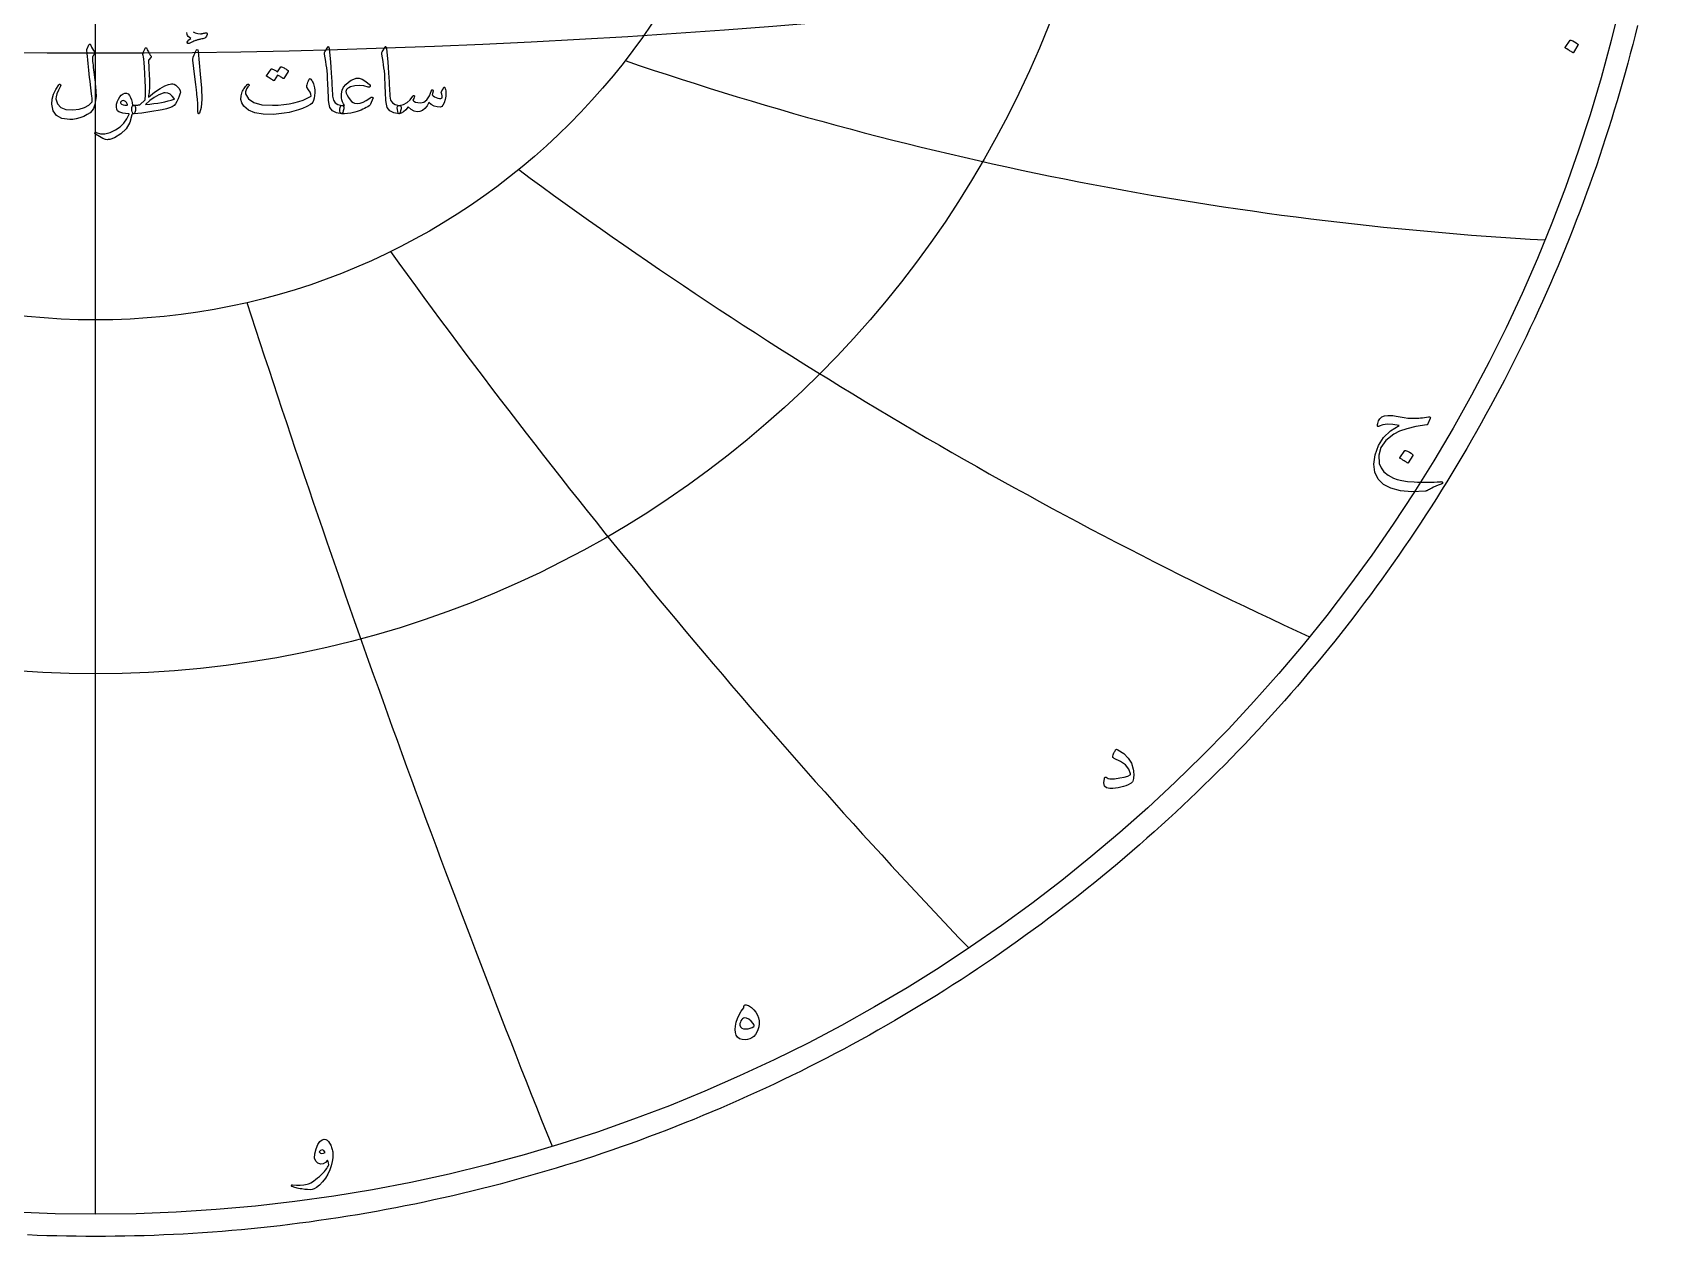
# Model space of a CAD drawing. Header units: millimetres. Extents: x -62 to 62, y -62 to 63.
# Drawn here: x -2.4 to 60.8, y -61.6 to -14.9 of the extents above; entities that cross this region are included whole.
import ezdxf

# ---------------------------------------------------------------- set-up
doc = ezdxf.new("R2010")
doc.units = ezdxf.units.MM
for name, color, linetype in [('CUT_OUTER', 1, 'Continuous'), ('ENGRAVE', 7, 'Continuous'), ('ENGRAVE_FINE', 8, 'Continuous'), ('TEXT', 5, 'Continuous')]:
    doc.layers.add(name, color=color, linetype=linetype)

msp = doc.modelspace()

# ---------------------------------------------------------------- linework, layer by layer
at = {"layer": 'CUT_OUTER'}
msp.add_lwpolyline([(59.8568, -14.6036), (59.7661, -14.9706), (59.6731, -15.3371), (59.5778, -15.7029), (59.4804, -16.0682), (59.3807, -16.4328), (59.2787, -16.7969), (59.1745, -17.1603), (59.0681, -17.5231), (58.9595, -17.8852), (58.8486, -18.2466), (58.7356, -18.6073), (58.6203, -18.9674), (58.5028, -19.3267), (58.3831, -19.6853), (58.2612, -20.0432), (58.1372, -20.4003), (58.0109, -20.7566), (57.8824, -21.1122), (57.7518, -21.4669), (57.619, -21.8209), (57.484, -22.174), (57.3469, -22.5263), (57.2076, -22.8778), (57.0661, -23.2284), (56.9225, -23.5781), (56.7768, -23.9269), (56.6289, -24.2748), (56.4789, -24.6218), (56.3267, -24.9679), (56.1725, -25.3131), (56.0161, -25.6573), (55.8576, -26.0005), (55.697, -26.3427), (55.5344, -26.684), (55.3696, -27.0242), (55.2027, -27.3635), (55.0338, -27.7017), (54.8628, -28.0388), (54.6897, -28.3749), (54.5146, -28.71), (54.3374, -29.0439), (54.1581, -29.3768), (53.9769, -29.7085), (53.7936, -30.0392), (53.6082, -30.3687), (53.4209, -30.6971), (53.2315, -31.0243), (53.0402, -31.3503), (52.8468, -31.6752), (52.6515, -31.9988), (52.4541, -32.3213), (52.2548, -32.6425), (52.0535, -32.9625), (51.8503, -33.2813), (51.6451, -33.5988), (51.438, -33.9151), (51.2289, -34.2301), (51.0179, -34.5438), (50.805, -34.8562), (50.5902, -35.1672), (50.3734, -35.477), (50.1548, -35.7854), (49.9343, -36.0925), (49.7119, -36.3982), (49.4876, -36.7025), (49.2615, -37.0055), (49.0335, -37.307), (48.8037, -37.6072), (48.572, -37.906), (48.3385, -38.2033), (48.1032, -38.4992), (47.866, -38.7936), (47.6271, -39.0866), (47.3864, -39.3781), (47.1439, -39.6681), (46.8996, -39.9566), (46.6535, -40.2436), (46.4057, -40.5291), (46.1562, -40.8131), (45.9049, -41.0955), (45.6519, -41.3764), (45.3971, -41.6558), (45.1407, -41.9335), (44.8825, -42.2097), (44.6227, -42.4843), (44.3612, -42.7573), (44.098, -43.0287), (43.8331, -43.2985), (43.5666, -43.5666), (43.2985, -43.8331), (43.0287, -44.098), (42.7573, -44.3612), (42.4843, -44.6227), (42.2097, -44.8825), (41.9335, -45.1407), (41.6558, -45.3971), (41.3764, -45.6519), (41.0955, -45.9049), (40.8131, -46.1562), (40.5291, -46.4057), (40.2436, -46.6535), (39.9566, -46.8996), (39.6681, -47.1439), (39.3781, -47.3864), (39.0866, -47.6271), (38.7936, -47.866), (38.4992, -48.1032), (38.2033, -48.3385), (37.906, -48.572), (37.6072, -48.8037), (37.307, -49.0335), (37.0055, -49.2615), (36.7025, -49.4876), (36.3982, -49.7119), (36.0925, -49.9343), (35.7854, -50.1548), (35.477, -50.3734), (35.1672, -50.5902), (34.8562, -50.805), (34.5438, -51.0179), (34.2301, -51.2289), (33.9151, -51.438), (33.5988, -51.6451), (33.2813, -51.8503), (32.9625, -52.0535), (32.6425, -52.2548), (32.3213, -52.4541), (31.9988, -52.6515), (31.6752, -52.8468), (31.3503, -53.0402), (31.0243, -53.2315), (30.6971, -53.4209), (30.3687, -53.6082), (30.0392, -53.7936), (29.7085, -53.9769), (29.3768, -54.1581), (29.0439, -54.3374), (28.71, -54.5146), (28.3749, -54.6897), (28.0388, -54.8628), (27.7017, -55.0338), (27.3635, -55.2027), (27.0242, -55.3696), (26.684, -55.5344), (26.3427, -55.697), (26.0005, -55.8576), (25.6573, -56.0161), (25.3131, -56.1725), (24.9679, -56.3267), (24.6218, -56.4789), (24.2748, -56.6289), (23.9269, -56.7768), (23.5781, -56.9225), (23.2284, -57.0661), (22.8778, -57.2076), (22.5263, -57.3469), (22.174, -57.484), (21.8209, -57.619), (21.4669, -57.7518), (21.1122, -57.8824), (20.7566, -58.0109), (20.4003, -58.1372), (20.0432, -58.2612), (19.6853, -58.3831), (19.3267, -58.5028), (18.9674, -58.6203), (18.6073, -58.7356), (18.2466, -58.8486), (17.8852, -58.9595), (17.5231, -59.0681), (17.1603, -59.1745), (16.7969, -59.2787), (16.4328, -59.3807), (16.0682, -59.4804), (15.7029, -59.5778), (15.3371, -59.6731), (14.9706, -59.7661), (14.6036, -59.8568), (14.2361, -59.9453), (13.868, -60.0315), (13.4994, -60.1154), (13.1303, -60.1971), (12.7606, -60.2766), (12.3906, -60.3537), (12.02, -60.4286), (11.649, -60.5012), (11.2775, -60.5716), (10.9057, -60.6396), (10.5334, -60.7054), (10.1607, -60.7689), (9.7876, -60.8301), (9.4142, -60.889), (9.0404, -60.9456), (8.6663, -61), (8.2919, -61.052), (7.9171, -61.1017), (7.542, -61.1491), (7.1667, -61.1943), (6.7911, -61.2371), (6.4152, -61.2776), (6.0391, -61.3158), (5.6627, -61.3517), (5.2862, -61.3853), (4.9094, -61.4166), (4.5325, -61.4456), (4.1554, -61.4722), (3.7781, -61.4966), (3.4007, -61.5186), (3.0232, -61.5383), (2.6455, -61.5557), (2.2678, -61.5708), (1.89, -61.5835), (1.512, -61.5939), (1.1341, -61.6021), (0.7561, -61.6079), (0.378, -61.6113), (0, -61.6125), (-0.378, -61.6113), (-0.7561, -61.6079), (-1.1341, -61.6021), (-1.512, -61.5939), (-1.89, -61.5835), (-2.2678, -61.5708), (-2.6455, -61.5557)], dxfattribs=at)
at = {"layer": 'ENGRAVE'}
for points in [[(0, -60.75), (0, 60.75)], [(0, -60.75), (0, -26.0306)]]:
    msp.add_lwpolyline(points, dxfattribs=at)
for radius in [60.75, 39.7663, 26.0306]:
    msp.add_circle((0, 0), radius, dxfattribs=at)
for centre, radius, start, end in [((63.7105, 110.3497), 133.482, 251.139229, 266.799774), ((119.9699, 119.9699), 174.2611, 233.545401, 245.290809), ((220.1844, 127.1235), 257.3382, 215.791991, 223.622263), ((490.881, 131.5312), 509.7509, 197.925392, 201.840528)]:
    msp.add_arc(centre, radius, start, end, dxfattribs=at)
at = {"layer": 'ENGRAVE_FINE'}
msp.add_arc((0, 317.2545), 332.9189, 259.637891, 280.362109, dxfattribs=at)
at = {"layer": 'TEXT'}
msp.add_lwpolyline([(3.7885, -14.8515), (3.8694, -14.8877), (3.9646, -14.9108), (4.0742, -14.9209), (4.0837, -14.9206), (4.0944, -14.9195), (4.1062, -14.9179), (4.1191, -14.9155), (4.1331, -14.9127), (4.1483, -14.9097), (4.1645, -14.9064), (4.182, -14.9029), (4.2008, -14.8994), (4.2179, -14.8962), (4.2331, -14.8932), (4.2466, -14.8904), (4.2585, -14.888), (4.2691, -14.8863), (4.2783, -14.8853), (4.2861, -14.885), (4.301, -14.8865), (4.3131, -14.8913), (4.3225, -14.8991), (4.3293, -14.9101), (4.3335, -14.9207), (4.3355, -14.9308), (4.3353, -14.9404), (4.3328, -14.9496), (4.298, -15.0148), (4.2655, -15.0628), (4.2352, -15.0938), (4.2071, -15.1077), (4.2071, -15.1077), (4.1603, -15.1165), (4.1168, -15.1248), (4.0768, -15.1326), (4.04, -15.14), (4.0069, -15.1472), (3.9776, -15.1544), (3.9521, -15.1616), (3.9305, -15.1688), (3.9085, -15.177), (3.882, -15.1872), (3.851, -15.1994), (3.8155, -15.2137), (3.7755, -15.2302), (3.7311, -15.2492), (3.6821, -15.2706), (3.6287, -15.2945), (3.6069, -15.3017), (3.5883, -15.3017), (3.5728, -15.2945), (3.5604, -15.2802), (3.553, -15.2449), (3.5739, -15.2038), (3.6231, -15.1569), (3.7005, -15.1041), (3.6412, -15.0704), (3.5963, -15.0341), (3.5658, -14.995), (3.5496, -14.9532), (3.5465, -14.8744)], dxfattribs=at)
for points in [[(57.2426, -15.1741), (57.2474, -15.1693), (57.2541, -15.1664), (57.2627, -15.1655), (57.2733, -15.1664), (57.3478, -15.1966), (57.4179, -15.2335), (57.4838, -15.2771), (57.5454, -15.3274), (57.5513, -15.335), (57.554, -15.3427), (57.5533, -15.3504), (57.5492, -15.358), (57.3691, -15.6493), (57.3624, -15.6562), (57.3537, -15.6579), (57.3432, -15.6543), (57.3307, -15.6454), (57.32, -15.6378), (57.303, -15.6263), (57.2797, -15.611), (57.2503, -15.5918), (57.2141, -15.5688), (57.1707, -15.542), (57.1202, -15.5113), (57.0625, -15.4768), (57.0548, -15.4711), (57.051, -15.4653), (57.051, -15.4596), (57.0548, -15.4538)], [(-0.2623, -15.352), (-0.256, -15.341), (-0.2479, -15.3332), (-0.238, -15.3284), (-0.2263, -15.3269), (-0.2147, -15.3289), (-0.2048, -15.335), (-0.1967, -15.3451), (-0.1904, -15.3592), (-0.157, -15.4416), (-0.1213, -15.5128), (-0.0833, -15.5728), (-0.0431, -15.6215), (-0.0312, -15.639), (-0.0278, -15.6592), (-0.033, -15.6821), (-0.0467, -15.7077), (-0.0555, -15.7201), (-0.0638, -15.732), (-0.0716, -15.7434), (-0.079, -15.7544), (-0.086, -15.7647), (-0.0925, -15.7742), (-0.0986, -15.7827), (-0.1042, -15.7903), (-0.1136, -15.8043), (-0.1204, -15.8209), (-0.1244, -15.8402), (-0.1257, -15.8622), (-0.1215, -15.9243), (-0.1159, -15.992), (-0.1089, -16.0653), (-0.1006, -16.1442), (-0.0912, -16.2288), (-0.0808, -16.3189), (-0.0696, -16.4147), (-0.0575, -16.5161), (-0.0439, -16.6172), (-0.0319, -16.7123), (-0.0214, -16.8014), (-0.0126, -16.8843), (-0.0051, -16.9615), (0.0013, -17.033), (0.0066, -17.0989), (0.0108, -17.1592), (0.0155, -17.3377), (0.0009, -17.5068), (-0.033, -17.6664), (-0.0862, -17.8166), (-0.1381, -17.9049), (-0.2183, -17.9864), (-0.3267, -18.0612), (-0.4635, -18.1292), (-0.6117, -18.1856), (-0.7509, -18.2253), (-0.8811, -18.2484), (-1.0024, -18.255), (-1.306, -18.2132), (-1.5233, -18.0987), (-1.6545, -17.9114), (-1.6994, -17.6514), (-1.6836, -17.4576), (-1.6329, -17.2679), (-1.5471, -17.0822), (-1.4263, -16.9005), (-1.4171, -16.8899), (-1.4075, -16.8834), (-1.3974, -16.881), (-1.3868, -16.8825), (-1.3756, -16.8868), (-1.367, -16.8924), (-1.3612, -16.8994), (-1.3581, -16.9077), (-1.3558, -16.92), (-1.3563, -16.9319), (-1.3594, -16.9434), (-1.3652, -16.9544), (-1.4477, -17.1149), (-1.5045, -17.2517), (-1.5357, -17.3646), (-1.5413, -17.4538), (-1.4813, -17.6458), (-1.3518, -17.7798), (-1.1526, -17.8559), (-0.8838, -17.8741), (-0.6415, -17.8479), (-0.4356, -17.787), (-0.2661, -17.6916), (-0.1329, -17.5616), (-0.1357, -17.4988), (-0.1406, -17.4255), (-0.1474, -17.3416), (-0.1563, -17.2472), (-0.1674, -17.142), (-0.181, -17.0258), (-0.197, -16.8986), (-0.2156, -16.7604), (-0.2331, -16.6178), (-0.2497, -16.4774), (-0.2654, -16.3394), (-0.2802, -16.2035), (-0.2939, -16.0699), (-0.3063, -15.9385), (-0.3173, -15.8094), (-0.3269, -15.6826), (-0.3413, -15.5604), (-0.3406, -15.5465), (-0.3386, -15.5335), (-0.3352, -15.5213), (-0.3305, -15.5101)], [(1.9293, -15.4814), (1.9378, -15.4722), (1.9455, -15.4661), (1.9522, -15.4632), (1.958, -15.4634), (1.965, -15.4665), (1.9715, -15.4724), (1.9776, -15.4809), (1.9832, -15.4921), (2.006, -15.5406), (2.0277, -15.5855), (2.0482, -15.6269), (2.0676, -15.6646), (2.0861, -15.6983), (2.104, -15.7275), (2.1212, -15.7522), (2.1377, -15.7724), (2.1498, -15.789), (2.1538, -15.8065), (2.1498, -15.8249), (2.1377, -15.8442), (2.0658, -15.934), (2.0566, -15.9495), (2.0506, -15.9673), (2.0476, -15.9873), (2.0479, -16.0095), (2.0595, -16.179), (2.0694, -16.3283), (2.0775, -16.4575), (2.0838, -16.5664), (2.0885, -16.6553), (2.0919, -16.7244), (2.0939, -16.7738), (2.0946, -16.8035), (2.0938, -16.8911), (2.0914, -16.9741), (2.0875, -17.0527), (2.082, -17.1268), (2.0751, -17.1964), (2.0672, -17.2616), (2.0581, -17.3222), (2.0479, -17.3783), (2.2919, -17.1915), (2.5032, -17.0478), (2.6818, -16.9472), (2.8275, -16.8897), (2.8924, -16.8744), (2.9505, -16.8682), (3.002, -16.8709), (3.0466, -16.8825), (3.1097, -16.9153), (3.1697, -16.967), (3.2265, -17.0375), (3.2802, -17.1268), (3.2885, -17.1482), (3.2918, -17.1726), (3.2903, -17.2003), (3.2838, -17.231), (3.2481, -17.3415), (3.2056, -17.4466), (3.1564, -17.5463), (3.1005, -17.6406), (3.0462, -17.7012), (2.9694, -17.7538), (2.8702, -17.7982), (2.7484, -17.8346), (2.5855, -17.8706), (2.4238, -17.9033), (2.2631, -17.9326), (2.1036, -17.9586), (1.9454, -17.9809), (1.7887, -17.9994), (1.6337, -18.0141), (1.4802, -18.025), (1.4629, -18.0201), (1.447, -18.0053), (1.4324, -17.9806), (1.4191, -17.946), (1.4075, -17.9035), (1.4012, -17.8624), (1.4003, -17.8227), (1.4048, -17.7843), (1.4149, -17.7509), (1.4308, -17.7259), (1.4526, -17.7095), (1.4802, -17.7017), (1.5169, -17.6997), (1.5516, -17.6972), (1.5843, -17.6943), (1.6149, -17.6909), (1.6436, -17.6875), (1.6702, -17.6846), (1.6948, -17.6821), (1.7173, -17.6801), (1.9185, -17.4861), (1.9203, -17.4777), (1.9221, -17.4668), (1.9239, -17.4534), (1.9257, -17.4376), (1.9275, -17.4193), (1.9293, -17.3985), (1.9311, -17.3753), (1.9329, -17.3496), (1.9345, -17.3216), (1.9356, -17.2917), (1.9363, -17.2597), (1.9365, -17.2256), (1.9365, -17.1898), (1.9365, -17.1524), (1.9365, -17.1135), (1.9365, -17.0729), (1.936, -17.0271), (1.9347, -16.9723), (1.9324, -16.9086), (1.9293, -16.8358), (1.9253, -16.7545), (1.9203, -16.6652), (1.9145, -16.5677), (1.9077, -16.4622), (1.8923, -16.228), (1.8781, -16.0427), (1.8653, -15.9064), (1.8539, -15.8191), (1.8446, -15.7629), (1.8386, -15.7203), (1.8357, -15.6911), (1.8359, -15.6754), (1.8468, -15.6457), (1.8579, -15.6179), (1.8692, -15.5918), (1.8808, -15.5676), (1.8926, -15.5447), (1.9046, -15.5227), (1.9168, -15.5016), (1.9293, -15.4814)], [(3.8802, -15.6179), (3.9145, -15.5514), (3.9421, -15.5281), (3.963, -15.5478), (3.9772, -15.6107), (4.0598, -16.4909), (4.109, -17.0312), (4.12, -17.4628), (4.0928, -17.7857), (4.0275, -17.9999), (4.0156, -18.0174), (4.005, -18.0268), (3.9958, -18.0282), (3.9879, -18.0214), (3.9817, -18.0109), (3.9772, -17.9972), (3.9745, -17.9803), (3.9736, -17.9604), (3.9736, -17.8047), (3.9664, -17.6397), (3.952, -17.4652), (3.9305, -17.2813), (3.9257, -17.2333), (3.9116, -17.1035), (3.888, -16.892), (3.855, -16.5987), (3.776, -15.9484), (3.7742, -15.9138), (3.776, -15.882), (3.7814, -15.8528), (3.7903, -15.8263)], [(9.0106, -15.4382), (9.0176, -15.4275), (9.0241, -15.4203), (9.0301, -15.4167), (9.0357, -15.4167), (9.0443, -15.4214), (9.0519, -15.4356), (9.0586, -15.4591), (9.0645, -15.4921), (9.0941, -15.7605), (9.1184, -16.0086), (9.1372, -16.2365), (9.1507, -16.4442), (9.1594, -16.6218), (9.1673, -16.781), (9.1746, -16.9218), (9.1813, -17.0442), (9.187, -17.1482), (9.1916, -17.2337), (9.1951, -17.3009), (9.1974, -17.3496), (9.2293, -17.4955), (9.2998, -17.6029), (9.4089, -17.6716), (9.5567, -17.7017), (9.5978, -17.7125), (9.6241, -17.7376), (9.6355, -17.7771), (9.6321, -17.831), (9.6153, -17.9159), (9.5971, -17.9765), (9.5776, -18.0129), (9.5567, -18.025), (9.3488, -17.9976), (9.1956, -17.9154), (9.0973, -17.7785), (9.0537, -17.5867), (9.0469, -17.495), (9.0407, -17.403), (9.0352, -17.3109), (9.0304, -17.2185), (9.026, -17.1258), (9.0218, -17.033), (9.0179, -16.9399), (9.0142, -16.8466), (9.0075, -16.6686), (8.998, -16.5084), (8.9859, -16.366), (8.9711, -16.2412), (8.9536, -16.1214), (8.9334, -15.9938), (8.9104, -15.8583), (8.8849, -15.7149), (8.8815, -15.6891), (8.8822, -15.6655), (8.8869, -15.6442), (8.8956, -15.6251)], [(11.2345, -15.4382), (11.2415, -15.4275), (11.248, -15.4203), (11.254, -15.4167), (11.2597, -15.4167), (11.2682, -15.4214), (11.2758, -15.4356), (11.2826, -15.4591), (11.2884, -15.4921), (11.318, -15.7605), (11.3423, -16.0086), (11.3611, -16.2365), (11.3746, -16.4442), (11.3833, -16.6218), (11.3912, -16.781), (11.3985, -16.9218), (11.4052, -17.0442), (11.4109, -17.1482), (11.4155, -17.2337), (11.419, -17.3009), (11.4213, -17.3496), (11.4532, -17.4955), (11.5237, -17.6029), (11.6328, -17.6716), (11.7806, -17.7017), (11.8217, -17.7125), (11.848, -17.7376), (11.8594, -17.7771), (11.856, -17.831), (11.8392, -17.9159), (11.821, -17.9765), (11.8015, -18.0129), (11.7806, -18.025), (11.5727, -17.9976), (11.4195, -17.9154), (11.3212, -17.7785), (11.2776, -17.5867), (11.2708, -17.495), (11.2646, -17.403), (11.2591, -17.3109), (11.2543, -17.2185), (11.2499, -17.1258), (11.2457, -17.033), (11.2418, -16.9399), (11.2381, -16.8466), (11.2314, -16.6686), (11.2219, -16.5084), (11.2098, -16.366), (11.195, -16.2412), (11.1775, -16.1214), (11.1573, -15.9938), (11.1344, -15.8583), (11.1088, -15.7149), (11.1054, -15.6891), (11.1061, -15.6655), (11.1108, -15.6442), (11.1195, -15.6251)], [(7.1855, -16.2107), (7.19, -16.2062), (7.1963, -16.2035), (7.2043, -16.2026), (7.2142, -16.2035), (7.2496, -16.2167), (7.2838, -16.2313), (7.317, -16.2473), (7.349, -16.2646), (7.3801, -16.2834), (7.4105, -16.3041), (7.4402, -16.3266), (7.4693, -16.3508), (7.4749, -16.3582), (7.4774, -16.3661), (7.4767, -16.3744), (7.4729, -16.3831), (7.3005, -16.6562), (7.2957, -16.6598), (7.2888, -16.6598), (7.2796, -16.6562), (7.2681, -16.649), (7.2603, -16.6424), (7.2475, -16.6333), (7.2297, -16.6217), (7.207, -16.6077), (7.1792, -16.591), (7.146, -16.5713), (7.1073, -16.5487), (7.0633, -16.5233), (6.9268, -16.7352), (6.9205, -16.7417), (6.9124, -16.7433), (6.9026, -16.7399), (6.8909, -16.7316), (6.8808, -16.7244), (6.8648, -16.7137), (6.8431, -16.6993), (6.8154, -16.6813), (6.7815, -16.6598), (6.7409, -16.6346), (6.6935, -16.6059), (6.6394, -16.5736), (6.6338, -16.5682), (6.6313, -16.5628), (6.632, -16.5574), (6.6358, -16.552), (6.8118, -16.2897), (6.8163, -16.2852), (6.8226, -16.2825), (6.8307, -16.2816), (6.8406, -16.2825), (6.8707, -16.2923), (6.8999, -16.3036), (6.9282, -16.3166), (6.9555, -16.331), (6.982, -16.3469), (7.0076, -16.3638), (7.0323, -16.3819), (7.0561, -16.4011)], [(8.3567, -16.6885), (8.3809, -16.7188), (8.403, -16.7523), (8.4231, -16.7889), (8.4411, -16.8286), (8.4572, -16.8713), (8.4712, -16.9167), (8.4832, -16.9647), (8.4932, -17.0155), (8.5063, -17.1174), (8.5094, -17.2185), (8.5027, -17.3186), (8.4861, -17.4178), (8.4609, -17.5063), (8.4286, -17.5777), (8.3891, -17.6321), (8.3423, -17.6693), (8.1941, -17.7477), (8.037, -17.8175), (7.8708, -17.8788), (7.6957, -17.9316), (7.5115, -17.9754), (7.3184, -18.0098), (7.1163, -18.0347), (6.9052, -18.0502), (6.5096, -18.0461), (6.1849, -17.9909), (5.9312, -17.8845), (5.7484, -17.7268), (5.6734, -17.6035), (5.6388, -17.4708), (5.6446, -17.3287), (5.6909, -17.1771), (5.7065, -17.1445), (5.7246, -17.1111), (5.7451, -17.0771), (5.7681, -17.0424), (5.7936, -17.007), (5.8216, -16.971), (5.852, -16.9343), (5.8849, -16.8969), (5.8959, -16.8863), (5.9074, -16.8798), (5.9193, -16.8774), (5.9316, -16.8789), (5.9399, -16.8821), (5.9469, -16.8879), (5.9525, -16.8965), (5.9568, -16.9077), (5.9588, -16.9182), (5.9577, -16.9283), (5.9534, -16.938), (5.946, -16.9472), (5.9152, -16.9838), (5.8876, -17.0217), (5.8631, -17.061), (5.8418, -17.1017), (5.8272, -17.1405), (5.8193, -17.178), (5.8182, -17.2142), (5.8238, -17.249), (5.9361, -17.4522), (6.1472, -17.5948), (6.4571, -17.6767), (6.8657, -17.6981), (7.0904, -17.6894), (7.3045, -17.6707), (7.508, -17.6418), (7.701, -17.6029), (7.8837, -17.5538), (8.0563, -17.4946), (8.2187, -17.4254), (8.3711, -17.346), (8.3563, -17.2719), (8.3226, -17.1897), (8.27, -17.0994), (8.1986, -17.0011), (8.1964, -16.9917), (8.1968, -16.9741), (8.2, -16.9485), (8.2058, -16.9149), (8.2074, -16.9115), (8.2085, -16.9086), (8.2092, -16.9061), (8.2094, -16.9041), (8.2211, -16.8583), (8.2382, -16.8071), (8.2606, -16.7505), (8.2885, -16.6885), (8.3008, -16.6697), (8.3163, -16.6634), (8.3349, -16.6697), (8.3567, -16.6885)], [(10.7674, -17.4394), (10.6704, -17.655), (10.6581, -17.6763), (10.6462, -17.6936), (10.6347, -17.7068), (10.6237, -17.716), (10.5678, -17.7543), (10.5079, -17.7901), (10.4439, -17.8235), (10.3758, -17.8544), (10.304, -17.8832), (10.2285, -17.9105), (10.1495, -17.9362), (10.0669, -17.9604), (9.9124, -17.9981), (9.7759, -18.0214), (9.6573, -18.0304), (9.5567, -18.025), (9.5183, -18.0075), (9.4929, -17.9729), (9.4806, -17.9213), (9.4812, -17.8526), (9.4905, -17.7906), (9.5037, -17.7448), (9.521, -17.7151), (9.5423, -17.7017), (9.5459, -17.7017), (9.5495, -17.7017), (9.5531, -17.7017), (9.5567, -17.7017), (9.5834, -17.7044), (9.6097, -17.7053), (9.6355, -17.7044), (9.6609, -17.7017), (9.6173, -17.6372), (9.5836, -17.566), (9.5598, -17.4881), (9.5459, -17.4035), (9.5439, -17.2519), (9.5702, -17.117), (9.6247, -16.9986), (9.7076, -16.8969), (9.8142, -16.8019), (9.9187, -16.7289), (10.0208, -16.678), (10.1208, -16.649), (10.2285, -16.6492), (10.3507, -16.6894), (10.4872, -16.7696), (10.6381, -16.8897), (10.6552, -16.9084), (10.6633, -16.9283), (10.6624, -16.9497), (10.6525, -16.9723), (10.6383, -16.9899), (10.621, -16.9993), (10.6006, -17.0006), (10.577, -16.9939), (10.4079, -16.945), (10.2384, -16.9274), (10.0684, -16.9414), (9.898, -16.9867), (9.8304, -17.0152), (9.7785, -17.0469), (9.7424, -17.0817), (9.722, -17.1197), (9.717, -17.1677), (9.7309, -17.2292), (9.7637, -17.3042), (9.8154, -17.3927), (9.8782, -17.4821), (9.9375, -17.549), (9.9932, -17.5934), (10.0453, -17.6154), (10.1587, -17.6267), (10.2725, -17.6137), (10.3868, -17.5764), (10.5016, -17.5149), (10.6058, -17.443), (10.6597, -17.4089), (10.7028, -17.3891), (10.7351, -17.3837), (10.7567, -17.3927), (10.7654, -17.4037), (10.7701, -17.4152), (10.7708, -17.4271), (10.7674, -17.4394)], [(13.5231, -17.0011), (13.5309, -16.9957), (13.5401, -16.9975), (13.5507, -17.0065), (13.5626, -17.0226), (13.5754, -17.05), (13.5851, -17.0891), (13.5916, -17.1399), (13.5949, -17.2023), (13.5961, -17.2732), (13.5922, -17.3424), (13.5835, -17.4098), (13.5698, -17.4753), (13.5298, -17.6029), (13.4854, -17.6945), (13.4364, -17.7502), (13.383, -17.7699), (13.2565, -17.7625), (13.1396, -17.7295), (13.032, -17.6709), (12.9339, -17.5867), (12.8665, -17.7194), (12.7866, -17.8229), (12.6941, -17.8973), (12.589, -17.9424), (12.4787, -17.9523), (12.3671, -17.9244), (12.2542, -17.8589), (12.1399, -17.7556), (12.0474, -17.8735), (11.9566, -17.9577), (11.8677, -18.0082), (11.7806, -18.025), (11.7631, -18.0151), (11.7465, -17.9855), (11.7308, -17.9361), (11.7159, -17.8669), (11.7105, -17.7987), (11.7195, -17.7484), (11.7429, -17.716), (11.7806, -17.7017), (11.9463, -17.6642), (12.0914, -17.5912), (12.2158, -17.4827), (12.3195, -17.3388), (12.3251, -17.3309), (12.3312, -17.3253), (12.3377, -17.322), (12.3447, -17.3208), (12.3532, -17.3217), (12.3608, -17.3244), (12.3676, -17.3289), (12.3734, -17.3352), (12.3768, -17.3545), (12.3689, -17.3873), (12.3498, -17.4336), (12.3195, -17.4933), (12.3593, -17.5393), (12.421, -17.5732), (12.5048, -17.595), (12.6105, -17.6047), (12.7423, -17.5771), (12.8575, -17.487), (12.9561, -17.3345), (13.0381, -17.1197), (13.0421, -17.1086), (13.047, -17.1008), (13.0529, -17.0961), (13.0596, -17.0945), (13.0697, -17.0954), (13.0785, -17.0981), (13.0859, -17.1026), (13.092, -17.1089), (13.0964, -17.1179), (13.0991, -17.1268), (13.1, -17.1358), (13.0991, -17.1448), (13.0632, -17.2957), (13.1052, -17.333), (13.1557, -17.3658), (13.2148, -17.394), (13.2824, -17.4178), (13.3482, -17.4333), (13.3982, -17.4367), (13.4326, -17.428), (13.4512, -17.4071), (13.4573, -17.3752), (13.4539, -17.3298), (13.4411, -17.271), (13.4189, -17.1987), (13.4227, -17.1783), (13.4413, -17.1385), (13.4748, -17.0795), (13.5231, -17.0011)], [(1.4084, -18.0645), (1.3241, -18.3603), (1.1829, -18.6079), (0.9846, -18.8076), (0.7293, -18.9591), (0.6936, -18.9745), (0.6584, -18.9883), (0.6236, -19.0006), (0.5892, -19.0112), (0.5555, -19.0201), (0.5227, -19.0269), (0.4909, -19.0318), (0.4599, -19.0346), (0.3826, -19.0236), (0.2802, -18.9834), (0.1527, -18.914), (0, -18.8154), (-0.0164, -18.8013), (-0.026, -18.7876), (-0.029, -18.7743), (-0.0251, -18.7615), (-0.0166, -18.7517), (-0.0054, -18.7472), (0.0085, -18.7481), (0.0251, -18.7543), (0.1839, -18.8058), (0.362, -18.8055), (0.5593, -18.7537), (0.776, -18.6502), (0.953, -18.53), (1.0994, -18.3888), (1.2152, -18.2264), (1.3006, -18.043), (1.2999, -18.0365), (1.2979, -18.0313), (1.2945, -18.0275), (1.2898, -18.025), (1.1661, -18.0178), (1.0608, -18.0035), (0.9739, -17.9819), (0.9054, -17.9532), (0.8524, -17.9087), (0.8191, -17.8472), (0.8057, -17.7686), (0.812, -17.6729), (0.814, -17.6602), (0.8165, -17.6473), (0.8194, -17.6342), (0.8227, -17.6208), (0.8266, -17.607), (0.8308, -17.5925), (0.8355, -17.5774), (0.8407, -17.5616), (0.8829, -17.4589), (0.9341, -17.3738), (0.9943, -17.3062), (1.0635, -17.2562), (1.1342, -17.2288), (1.1991, -17.2292), (1.2581, -17.2575), (1.3114, -17.3137), (1.3578, -17.3918), (1.3931, -17.4825), (1.4171, -17.5858), (1.4299, -17.7017), (1.437, -17.7016), (1.4438, -17.7012), (1.4505, -17.7007), (1.4569, -17.6999), (1.4633, -17.6991), (1.4699, -17.6985), (1.4767, -17.6982), (1.4838, -17.6981), (1.5081, -17.7032), (1.5269, -17.7187), (1.5404, -17.7446), (1.5485, -17.7807), (1.5518, -17.8205), (1.5512, -17.8607), (1.5465, -17.9013), (1.5377, -17.9424), (1.5262, -17.9785), (1.5134, -18.0044), (1.4993, -18.0199), (1.4838, -18.025), (1.4155, -18.025), (1.4151, -18.0315), (1.4137, -18.0403), (1.4115, -18.0513), (1.4084, -18.0645)], [(1.2359, -17.6622), (1.1982, -17.5964), (1.1569, -17.5499), (1.112, -17.5227), (1.0635, -17.5149), (1.0345, -17.5225), (1.0087, -17.5346), (0.986, -17.5512), (0.9664, -17.5723), (0.9602, -17.5836), (0.9593, -17.5957), (0.9638, -17.6087), (0.9736, -17.6226), (1.0107, -17.6552), (1.0643, -17.6774), (1.1346, -17.6893), (1.2215, -17.6909), (1.2305, -17.6891), (1.2359, -17.6837), (1.2377, -17.6747), (1.2359, -17.6622)], [(2.7017, -17.2131), (2.6836, -17.2137), (2.6649, -17.2158), (2.6458, -17.2191), (2.6263, -17.2238), (2.4498, -17.2932), (2.276, -17.39), (2.1049, -17.5142), (1.9365, -17.6657), (2.1047, -17.65), (2.2643, -17.6316), (2.4154, -17.6105), (2.558, -17.5867), (2.6921, -17.56), (2.8176, -17.5301), (2.9346, -17.4971), (3.0431, -17.461), (3.0532, -17.4567), (3.0583, -17.4511), (3.0585, -17.4441), (3.0538, -17.4358), (2.9766, -17.3411), (2.8922, -17.2723), (2.8005, -17.2297), (2.7017, -17.2131)], [(51.8153, -29.8625), (51.7234, -30.0695), (51.715, -30.0831), (51.7051, -30.0934), (51.6939, -30.1004), (51.6812, -30.104), (51.2561, -30.171), (50.9004, -30.2534), (50.6142, -30.3512), (50.3974, -30.4642), (50.0934, -30.7121), (49.8982, -30.9844), (49.8118, -31.2812), (49.834, -31.6024), (49.9016, -31.7763), (50.0161, -31.93), (50.1775, -32.0637), (50.3859, -32.1772), (50.5322, -32.228), (50.7145, -32.2692), (50.9327, -32.3008), (51.1868, -32.3229), (51.3219, -32.3293), (51.4551, -32.3334), (51.5863, -32.3351), (51.7157, -32.3343), (51.8426, -32.3315), (51.9667, -32.3267), (52.0879, -32.32), (52.2062, -32.3114), (52.234, -32.3094), (52.256, -32.3114), (52.2723, -32.3171), (52.2829, -32.3267), (52.2886, -32.3384), (52.2905, -32.3506), (52.2886, -32.3633), (52.2829, -32.3765), (52.2787, -32.3836), (52.2738, -32.3894), (52.2681, -32.3941), (52.2618, -32.3976), (52.255, -32.4006), (52.2479, -32.4038), (52.2406, -32.4073), (52.233, -32.411), (52.1226, -32.4462), (52.0251, -32.4828), (51.9406, -32.5209), (51.869, -32.5605), (51.8231, -32.589), (51.7813, -32.6131), (51.7436, -32.633), (51.7099, -32.6486), (51.6808, -32.6606), (51.6568, -32.6697), (51.6377, -32.6759), (51.6237, -32.6793), (51.0997, -32.6987), (50.6542, -32.661), (50.2872, -32.5664), (49.9988, -32.4148), (49.7905, -32.2069), (49.6673, -31.9473), (49.6295, -31.6359), (49.6769, -31.2728), (49.8024, -30.9071), (49.9988, -30.5955), (50.2661, -30.338), (50.6043, -30.1346), (50.3648, -30.0889), (50.156, -30.0781), (49.9778, -30.1023), (49.8302, -30.1615), (49.8173, -30.1662), (49.8053, -30.1691), (49.7943, -30.1701), (49.7842, -30.1691), (49.7758, -30.166), (49.7699, -30.1605), (49.7663, -30.1526), (49.7651, -30.1423), (49.7703, -30.0946), (49.7785, -30.0474), (49.7895, -30.0007), (49.8034, -29.9545), (49.8523, -29.8647), (49.9299, -29.7984), (50.0362, -29.7555), (50.1713, -29.7361), (50.2568, -29.7368), (50.3639, -29.7466), (50.4925, -29.7655), (50.6427, -29.7936), (50.7976, -29.8216), (50.9406, -29.8405), (51.0716, -29.8503), (51.1907, -29.851), (51.2479, -29.8485), (51.3085, -29.8448), (51.3725, -29.8399), (51.4398, -29.8338), (51.5104, -29.8263), (51.5844, -29.817), (51.6618, -29.8061), (51.7425, -29.7936), (51.7887, -29.7921), (51.8163, -29.8031), (51.8251, -29.8266), (51.8153, -29.8625)], [(50.8266, -31.1042), (50.8314, -31.0994), (50.8381, -31.0965), (50.8467, -31.0956), (50.8573, -31.0965), (50.9317, -31.1267), (51.0019, -31.1636), (51.0678, -31.2072), (51.1294, -31.2575), (51.1353, -31.2651), (51.138, -31.2728), (51.1373, -31.2805), (51.1332, -31.2881), (50.9531, -31.5794), (50.9464, -31.5863), (50.9377, -31.588), (50.9272, -31.5844), (50.9147, -31.5756), (50.904, -31.5679), (50.887, -31.5564), (50.8637, -31.5411), (50.8343, -31.5219), (50.7981, -31.4989), (50.7547, -31.4721), (50.7042, -31.4414), (50.6465, -31.4069), (50.6388, -31.4012), (50.635, -31.3954), (50.635, -31.3897), (50.6388, -31.3839)], [(39.4883, -42.9641), (39.5035, -42.9185), (39.5185, -42.8774), (39.5332, -42.8409), (39.5477, -42.8089), (39.5617, -42.7812), (39.575, -42.7576), (39.5876, -42.7381), (39.5994, -42.7227), (39.6179, -42.7078), (39.6387, -42.7016), (39.6619, -42.704), (39.6876, -42.715), (39.9144, -42.8671), (40.089, -43.0436), (40.2114, -43.2446), (40.2816, -43.47), (40.2914, -43.5344), (40.2979, -43.5974), (40.301, -43.6589), (40.3007, -43.7191), (40.2969, -43.7773), (40.2892, -43.8331), (40.2777, -43.8865), (40.2624, -43.9375), (40.2488, -43.9648), (40.2308, -43.9892), (40.2085, -44.0108), (40.1819, -44.0295), (40.0904, -44.0743), (39.9961, -44.1128), (39.8988, -44.1452), (39.7987, -44.1713), (39.6962, -44.1916), (39.5918, -44.2067), (39.4854, -44.2165), (39.3772, -44.2211), (39.2488, -44.1995), (39.1702, -44.1272), (39.1415, -44.0041), (39.1626, -43.8302), (39.1697, -43.8113), (39.1798, -43.7967), (39.1927, -43.7864), (39.2085, -43.7804), (39.2222, -43.7821), (39.2363, -43.7871), (39.2509, -43.7955), (39.266, -43.8072), (39.3127, -43.8324), (39.3762, -43.8465), (39.4564, -43.8496), (39.5534, -43.8417), (39.764, -43.811), (39.9357, -43.7765), (40.0686, -43.7382), (40.1628, -43.6961), (40.1676, -43.6903), (40.1704, -43.6807), (40.1714, -43.6673), (40.1704, -43.6501), (40.1055, -43.469), (39.9798, -43.309), (39.7932, -43.1701), (39.5458, -43.0523), (39.5134, -43.0352), (39.4931, -43.0149), (39.4847, -42.9912), (39.4883, -42.9641)], [(25.1884, -52.6369), (25.2212, -52.6218), (25.2583, -52.6186), (25.2997, -52.6275), (25.3455, -52.6483), (25.4593, -52.7245), (25.5553, -52.8112), (25.6336, -52.9085), (25.6942, -53.0162), (25.7361, -53.1286), (25.7584, -53.2433), (25.7611, -53.3604), (25.744, -53.4799), (25.7132, -53.5889), (25.6703, -53.6859), (25.6154, -53.771), (25.5486, -53.844), (25.4732, -53.9027), (25.3924, -53.9446), (25.3065, -53.9698), (25.2152, -53.9781), (25.0959, -53.9695), (24.9987, -53.936), (24.9235, -53.8775), (24.8703, -53.7942), (24.8384, -53.6929), (24.8272, -53.5767), (24.8365, -53.4457), (24.8665, -53.2998), (24.9151, -53.1485), (24.9805, -53.0047), (25.0626, -52.8687), (25.1615, -52.7403), (25.1649, -52.7343), (25.1673, -52.724), (25.1687, -52.7094), (25.1692, -52.6905), (25.1704, -52.6699), (25.174, -52.6541), (25.18, -52.6431), (25.1884, -52.6369)], [(25.5524, -53.4608), (25.5685, -53.4407), (25.5706, -53.4148), (25.5589, -53.3832), (25.5333, -53.3458), (25.4444, -53.2491), (25.3579, -53.181), (25.2739, -53.1418), (25.1922, -53.1312), (25.1534, -53.1382), (25.1175, -53.159), (25.0844, -53.1937), (25.0542, -53.2423), (25.0301, -53.2948), (25.015, -53.341), (25.009, -53.381), (25.0121, -53.4148), (25.0389, -53.4768), (25.0849, -53.5211), (25.15, -53.5477), (25.2344, -53.5566), (25.3275, -53.5506), (25.4116, -53.5326), (25.4866, -53.5027), (25.5524, -53.4608)], [(8.5628, -58.2069), (8.6328, -58.0445), (8.7084, -57.9291), (8.7899, -57.8606), (8.8771, -57.839), (8.9317, -57.8486), (8.9844, -57.8774), (9.0351, -57.9253), (9.084, -57.9923), (9.1075, -58.0311), (9.1281, -58.0709), (9.1458, -58.1116), (9.1607, -58.1533), (9.1733, -58.1962), (9.1846, -58.2405), (9.1944, -58.2862), (9.2028, -58.3334), (9.2107, -58.4385), (9.2038, -58.5624), (9.182, -58.7049), (9.1453, -58.8661), (9.0912, -59.033), (9.0169, -59.1928), (8.9226, -59.3454), (8.8081, -59.4907), (8.6881, -59.6174), (8.581, -59.7101), (8.4869, -59.7688), (8.4057, -59.7935), (8.3228, -59.7978), (8.2275, -59.7954), (8.1197, -59.7863), (7.9995, -59.7705), (7.9385, -59.7606), (7.8821, -59.7499), (7.8303, -59.7385), (7.783, -59.7264), (7.74, -59.7141), (7.701, -59.702), (7.6662, -59.6901), (7.6354, -59.6785), (7.6172, -59.6685), (7.6048, -59.6574), (7.598, -59.6455), (7.5971, -59.6325), (7.6031, -59.6196), (7.6134, -59.6115), (7.628, -59.6081), (7.6469, -59.6095), (7.7947, -59.6239), (7.9391, -59.6249), (8.0802, -59.6124), (8.2179, -59.5865), (8.2604, -59.5734), (8.3075, -59.553), (8.3591, -59.5255), (8.4153, -59.4907), (8.476, -59.4488), (8.5413, -59.3997), (8.6111, -59.3434), (8.6855, -59.28), (8.7583, -59.2143), (8.8234, -59.1516), (8.8809, -59.0917), (8.9307, -59.0347), (8.9726, -58.9803), (9.0064, -58.9284), (9.032, -58.8788), (9.0495, -58.8316), (9.0395, -58.7602), (9.0284, -58.707), (9.0165, -58.6721), (9.0035, -58.6553), (8.9257, -58.747), (8.8378, -58.7961), (8.7398, -58.8026), (8.6318, -58.7664), (8.5427, -58.6884), (8.5015, -58.5691), (8.5082, -58.4086), (8.5628, -58.2069)], [(8.9116, -58.3487), (8.855, -58.2802), (8.7966, -58.2548), (8.7362, -58.2726), (8.674, -58.3334), (8.7247, -58.3746), (8.7813, -58.3909), (8.8435, -58.3823), (8.9116, -58.3487)]]:
    msp.add_lwpolyline(points, close=True, dxfattribs=at)

doc.saveas('drawing.dxf')
